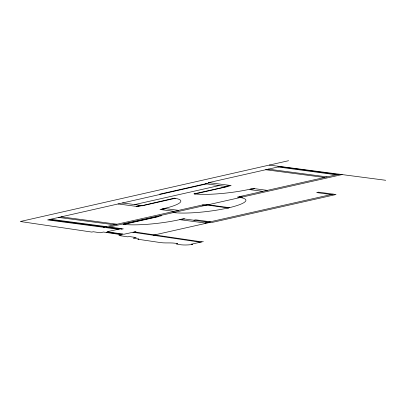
<?xml version="1.0" encoding="UTF-8"?>
<svg xmlns="http://www.w3.org/2000/svg" width="406" height="406" viewBox="0 0 406 406"><rect width="100%" height="100%" fill="white"/><g stroke="black" fill="none" stroke-linecap="round" stroke-linejoin="round"><path stroke-width="0.61" d="M288.585 160.705L20.3 221.509L91.797 232.075L93.309 231.75L100.175 232.765L103.444 232.044L122.196 234.815L118.928 235.536L127.778 236.84L129.225 236.52L136.193 237.551L133.224 238.205L138.857 239.038L137.903 239.246L160.801 242.626C166.465 243.351 172.073 242.336 177.762 243.691L176.316 244.011C181.863 245.32 187.364 245.188 192.84 244.427L191.312 244.199L203.335 241.555M159.685 194.175L209.597 182.862L208.385 182.7L280.089 166.49M206.552 183.908L47.598 219.93L118.359 229.258L121.298 228.593M229.796 185.39L225.391 186.39L205.573 183.776M122.49 202.959L140.943 205.39L136.538 206.39L140.207 205.558L142.171 205.817L175.194 198.326L174.215 198.199L137.888 206.568L118.085 203.959M226.127 186.222L228.091 186.481L195.053 193.972L194.068 193.84L231.146 185.567L208.75 182.619M165.003 208.816L164.019 208.689L159.984 209.471L174.164 211.353M194.068 193.84A41.158 6.724 -6.8 0 0 251.015 188.978L253.217 188.48L267.285 190.373M161.334 209.648L165.714 208.659L178.569 210.354M254.567 188.658L250.162 189.658L262.865 191.368M205.152 222.975L208.501 222.214M134.751 204.573L219.138 185.567M103.408 227.289L204.198 204.583L227.959 207.989L229.431 207.659L207.552 204.705L204.604 205.37M339.249 174.159L237.363 197.113L240.347 197.316L241.824 196.986M106.367 227.68L342.217 174.55M160.071 215.606L161.289 215.774L122.967 224.274L123.931 224.401L158.213 216.682L156.386 216.439M208.775 222.249L205.365 223.021L180.508 219.763L184.375 218.89L183.167 218.722L179.848 219.605A41.376 6.76 -6.8 0 1 123.931 224.401M181.315 219.276L179.838 219.605L180.69 219.722M193.855 220.235L195.697 219.824L210.288 221.793M208.445 222.204L333.123 194.129M153.118 235.236L210.003 222.417M118.359 229.258L107.047 231.755L123.942 234.247L135.959 231.603M106.255 232.46L108.498 231.968M120.1 234.506L122.343 234.013M120.927 229.385L123.312 228.862L109.427 227.025M385.7 180.284L269.32 165.075M268.219 169.14L327.094 176.899M265.651 169.723L324.516 177.483M251.015 188.978L251.385 189.029L249.918 189.358L250.898 189.49M61.184 216.855L117.045 224.219M58.611 217.433L114.467 224.797M50.537 219.265L106.357 226.624M49.07 219.6L104.885 226.959M107.844 227.35L119.826 228.928M279.475 166.633L337.797 174.489M278.003 166.962L336.325 174.819M331.281 194.545L316.66 192.571L318.502 192.16L336.041 194.525L211.359 222.6L184.192 218.93M239.393 196.656L242.331 197.057M202.173 205.04L205.116 205.441M134.462 231.933L201.838 241.885M132.97 232.262L200.341 242.215M107.377 232.217L121.221 234.257M174.215 198.199A41.158 6.724 -6.8 0 1 162.187 208.973M238.824 197.311A41.158 6.724 -6.8 0 1 227.959 207.989M229.41 207.654A40.006 6.537 -6.8 0 1 172.91 212.511"/></g></svg>
